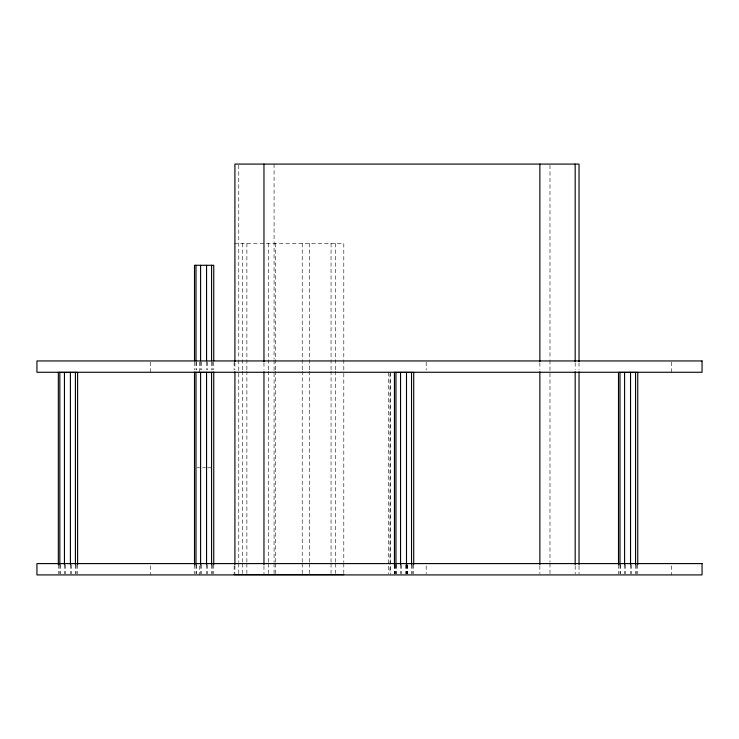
<?xml version="1.0" encoding="UTF-8"?>
<svg xmlns="http://www.w3.org/2000/svg" width="739" height="739" viewBox="0 0 739 739"><rect width="100%" height="100%" fill="white"/><g stroke="black" fill="none" stroke-linecap="round" stroke-linejoin="round"><path stroke-width="0.55" stroke-dasharray="3.69 2.77" d="M234.134 243.362L343.801 243.362L343.801 370.008M197.147 467.778L199.696 467.778M202.578 467.778L205.553 467.778M207.548 467.778L211.114 467.778M671.409 362.073L671.409 372.271M671.409 565.852L671.409 574.914M637.757 564.79L637.757 573.787M636.261 564.79L636.261 573.787M635.568 564.79L635.568 573.787M631.651 564.79L631.651 573.787M630.543 564.79L630.543 573.787M625.702 564.79L625.702 573.787M624.594 564.79L624.594 573.787M620.677 564.79L620.677 573.787M619.993 564.79L619.993 573.787M618.497 564.79L618.497 573.787M579.034 362.655L579.034 369.5M579.034 565.778L579.034 573.769M575.173 362.655L575.173 369.5M575.173 565.778L575.173 573.769M549.982 165.231L549.982 359.228M549.982 360.373L549.982 562.361M549.982 563.497L549.982 573.769M539.867 362.655L539.867 369.5M539.867 565.778L539.867 573.769M426.2 362.073L426.2 370.008M426.2 565.852L426.2 573.778M413.711 564.79L413.711 573.787M412.214 564.79L412.214 573.787M411.531 564.79L411.531 573.787M407.762 564.79L407.762 573.787M407.614 564.79L407.614 573.787M406.496 564.79L406.496 573.787M406.265 564.79L406.265 573.787M405.582 564.79L405.582 573.787M401.665 564.79L401.656 573.787M400.556 564.79L400.547 573.787M396.631 564.79L396.631 573.787M395.947 564.79L395.947 573.787M395.716 564.79L395.716 573.787M394.598 564.79L394.598 573.787M394.45 564.79L394.45 573.787M390.682 372.419L390.682 573.787M389.998 373.546L389.998 573.787M388.502 372.419L388.502 573.787M343.801 373.371L343.801 562.444M343.801 563.552L343.801 573.501M335.608 243.362L335.608 370.008M335.608 371.163L335.608 562.444M335.608 563.552L335.608 573.501M331.054 243.362L331.054 370.008M331.054 371.163L331.054 562.444M331.054 563.552L331.054 573.501M309.595 243.362L309.595 370.008M309.595 371.163L309.595 562.444M309.595 563.552L309.595 573.501M302.233 243.362L302.233 370.008M302.233 371.163L302.233 562.444M302.233 563.552L302.233 573.501M275.702 243.362L275.702 370.008M275.702 371.163L275.702 562.444M275.702 563.552L275.702 573.501M274.077 164.086L274.077 359.228M274.077 360.373L274.077 562.361M274.077 563.497L274.077 573.769M268.349 243.362L268.349 370.008M268.349 371.163L268.349 562.444M268.349 563.552L268.349 573.501M263.962 362.655L263.962 369.5M263.962 565.778L263.962 573.769M246.881 243.362L246.881 370.008M246.881 371.163L246.881 562.444M246.881 563.552L246.881 573.501M242.337 243.362L242.337 370.008M242.337 371.163L242.337 562.444M242.337 563.552L242.337 573.501M238.771 165.231L238.771 359.228M238.771 360.373L238.771 562.361M238.771 563.497L238.771 573.769M234.91 362.655L234.91 369.5M234.91 565.778L234.91 573.769M234.134 361.962L234.134 370.008M234.134 565.76L234.134 573.501M213.756 362.036L213.756 369.916M213.756 564.79L213.756 573.787M212.259 362.036L212.259 369.916M212.259 564.79L212.259 573.787M211.576 362.036L211.576 369.916M211.576 564.79L211.576 573.787M207.659 362.036L207.659 369.916M207.659 564.79L207.659 573.787M206.55 362.036L206.55 369.916M206.55 564.79L206.55 573.787M201.71 362.036L201.71 369.916M201.71 564.79L201.71 573.787M200.592 362.036L200.592 369.916M200.592 564.79L200.592 573.787M199.391 362.073L199.391 372.271M199.391 565.852L199.391 574.914M196.676 362.036L196.676 369.916M196.676 564.79L196.676 573.787M195.992 362.036L195.992 369.916M195.992 564.79L195.992 573.787M194.496 362.036L194.496 369.916M194.496 564.79L194.496 573.787M150.35 362.073L150.35 372.271M150.35 565.852L150.35 574.914M77.604 564.79L77.604 573.787M76.108 564.79L76.108 573.787M75.424 564.79L75.424 573.787M71.507 564.79L71.507 573.787M70.399 564.79L70.399 573.787M65.559 564.79L65.559 573.787M64.45 564.79L64.45 573.787M60.533 564.79L60.533 573.787M59.841 564.79L59.841 573.787M58.344 564.79L58.344 573.787"/><path stroke-width="1.11" d="M194.496 372.419L213.756 372.419M234.134 574.609L343.801 574.609M637.757 564.79L637.757 372.419L618.497 372.419L618.497 564.79M635.568 372.419L635.568 564.79M630.543 372.419L630.543 564.79M624.594 372.419L624.594 564.79M619.993 372.419L619.993 564.79M579.034 361.51L579.034 164.086L234.91 164.086L234.91 361.51M579.034 371.782L579.034 564.642M575.173 164.086L575.173 361.51M575.173 371.782L575.173 564.642M539.867 164.086L539.867 361.51M539.867 371.782L539.867 564.642M413.711 564.79L413.711 372.419L394.45 372.419L394.45 564.79M411.531 372.419L411.531 564.79M406.496 372.419L406.496 564.79M400.547 372.419L400.547 564.79M395.947 372.419L395.947 564.79M263.962 164.086L263.962 361.51M263.962 371.782L263.962 564.642M234.91 371.782L234.91 564.642M213.756 360.909L213.756 265.292L194.496 265.292L194.496 360.909M213.756 372.16L213.756 564.79M211.576 265.292L211.576 360.909M211.576 372.419L211.576 564.79M206.55 265.292L206.55 360.909M206.55 372.419L206.55 564.79M200.592 265.292L200.592 360.909M200.592 372.419L200.592 564.79M195.992 265.292L195.992 360.909M195.992 372.419L195.992 564.79M194.496 372.16L194.496 564.79M77.604 564.79L77.604 372.419L58.344 372.419L58.344 564.79M75.424 372.419L75.424 564.79M70.399 372.419L70.399 564.79M64.45 372.419L64.45 564.79M59.841 372.419L59.841 564.79M702.05 360.946L36.95 360.946L36.95 372.271L702.05 372.271L702.05 360.946M702.05 563.589L36.95 563.589L36.95 574.914L702.05 574.914L702.05 563.589"/></g></svg>
